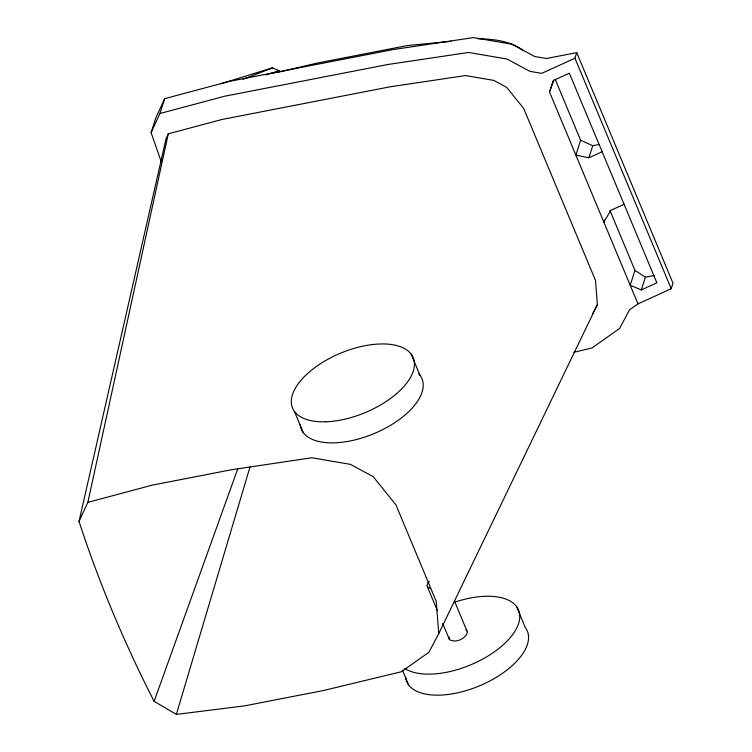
<?xml version="1.0" encoding="UTF-8"?>
<svg xmlns="http://www.w3.org/2000/svg" width="752" height="752" viewBox="0 0 752 752"><rect width="100%" height="100%" fill="white"/><g stroke="black" fill="none" stroke-linecap="round" stroke-linejoin="round"><path stroke-width="1.13" d="M449.104 636.972L449.423 639.529C455.355 643.392 465.911 638.956 467.406 632.056L454.387 600.867M79.016 521.474L87.843 502.374L168.279 133.837L222.028 119.465L390.128 86.8L465.45 75.576L493.81 80.398L506.651 87.345L523.721 108.514L595.528 280.487L597.361 304.626L438.736 633.692L428.866 652.313L401.23 671.78L323.426 690.533L244.513 705.874L176.363 714.4L154.113 701.334A1517.32 1218.127 17.8 0 1 79.016 521.474L166.107 138.518L168.279 133.837M176.363 714.4L250.078 466.701M161.342 162.018L151.105 132.625L155.871 117.773L164.697 98.672L229.21 81.413L392.77 49.632L473.384 37.6L511.896 44.208L534.681 56.485L546.507 58.506L576.737 52.631L672.984 283.156L671.198 288.73L637.978 303.893L629.49 309.862L619.61 328.483L591.984 347.95L573.936 352.293M151.105 132.625L159.922 113.524L164.697 98.672M637.978 303.893L549.524 92.026L553.275 80.351M671.198 288.73L574.951 58.205L576.737 52.631M555.183 79.308L580.629 140.239L575.853 155.091L588.854 157.798L602.136 151.735M588.854 157.798L592.726 145.728L599.325 144.45M604.542 220.035L603.856 222.16L610.793 210.363L624.075 204.3M609.966 210.513L634.961 270.382L630.185 285.234L641.315 289.915L656.863 282.818L569.349 73.207L553.81 80.304L549.524 92.026M641.315 289.915L645.395 277.215L654.108 275.523M154.113 701.334L237.858 468.515M592.322 314.176L597.361 304.626M429.26 581.39L427.926 582.903L426.995 585.808L437.326 610.558M574.951 58.205L541.731 73.367L529.906 71.346L507.13 59.06L468.618 52.452L387.994 64.484L224.434 96.275L159.922 113.524M243.018 79.289L272.431 67.868L279.274 70.791L272.732 73.282M272.75 73.264L279.274 70.791L265.935 74.89M220.75 83.763L272.431 67.868M87.843 502.374L152.355 485.115L231.259 469.784L311.873 457.752L350.394 464.36L373.171 476.646L395.966 504.94L436.254 601.44L438.736 633.692M277.225 72.474L316.583 63.206L407.283 45.581L451.134 41.313M477.68 38.728C493.105 39.029 510.683 40.805 523.307 50.628M430.144 588.365L427.474 586.964M580.629 140.239L592.726 145.728M634.961 270.382L645.395 277.215M465.845 630.026L466.926 630.9M411.175 354.173L419.945 375.201M516.502 606.469L525.281 627.488A65.377 32.167 -22.7 0 1 479.08 686.021A65.377 32.167 -22.7 0 1 405.525 677.167M442.702 623.436L449.423 639.529M294.521 411.673L303.3 432.691M402.48 670.267L408.627 684.978M455.139 602.032A65.377 32.167 -22.7 0 1 518.457 609.834A65.377 32.167 -22.7 0 1 480.293 660.359A65.377 32.167 -22.7 0 1 404.914 668.5M418.516 373.556A65.377 32.167 -22.7 0 1 409.304 411.081A65.377 32.167 -22.7 0 1 349.708 441.048A65.377 32.167 -22.7 0 1 300.151 424.908M325.71 421.797A65.377 32.167 -22.7 0 0 414.314 361.966A65.377 32.167 -22.7 0 0 318.566 364.964A65.377 32.167 -22.7 0 0 325.71 421.797"/></g></svg>
